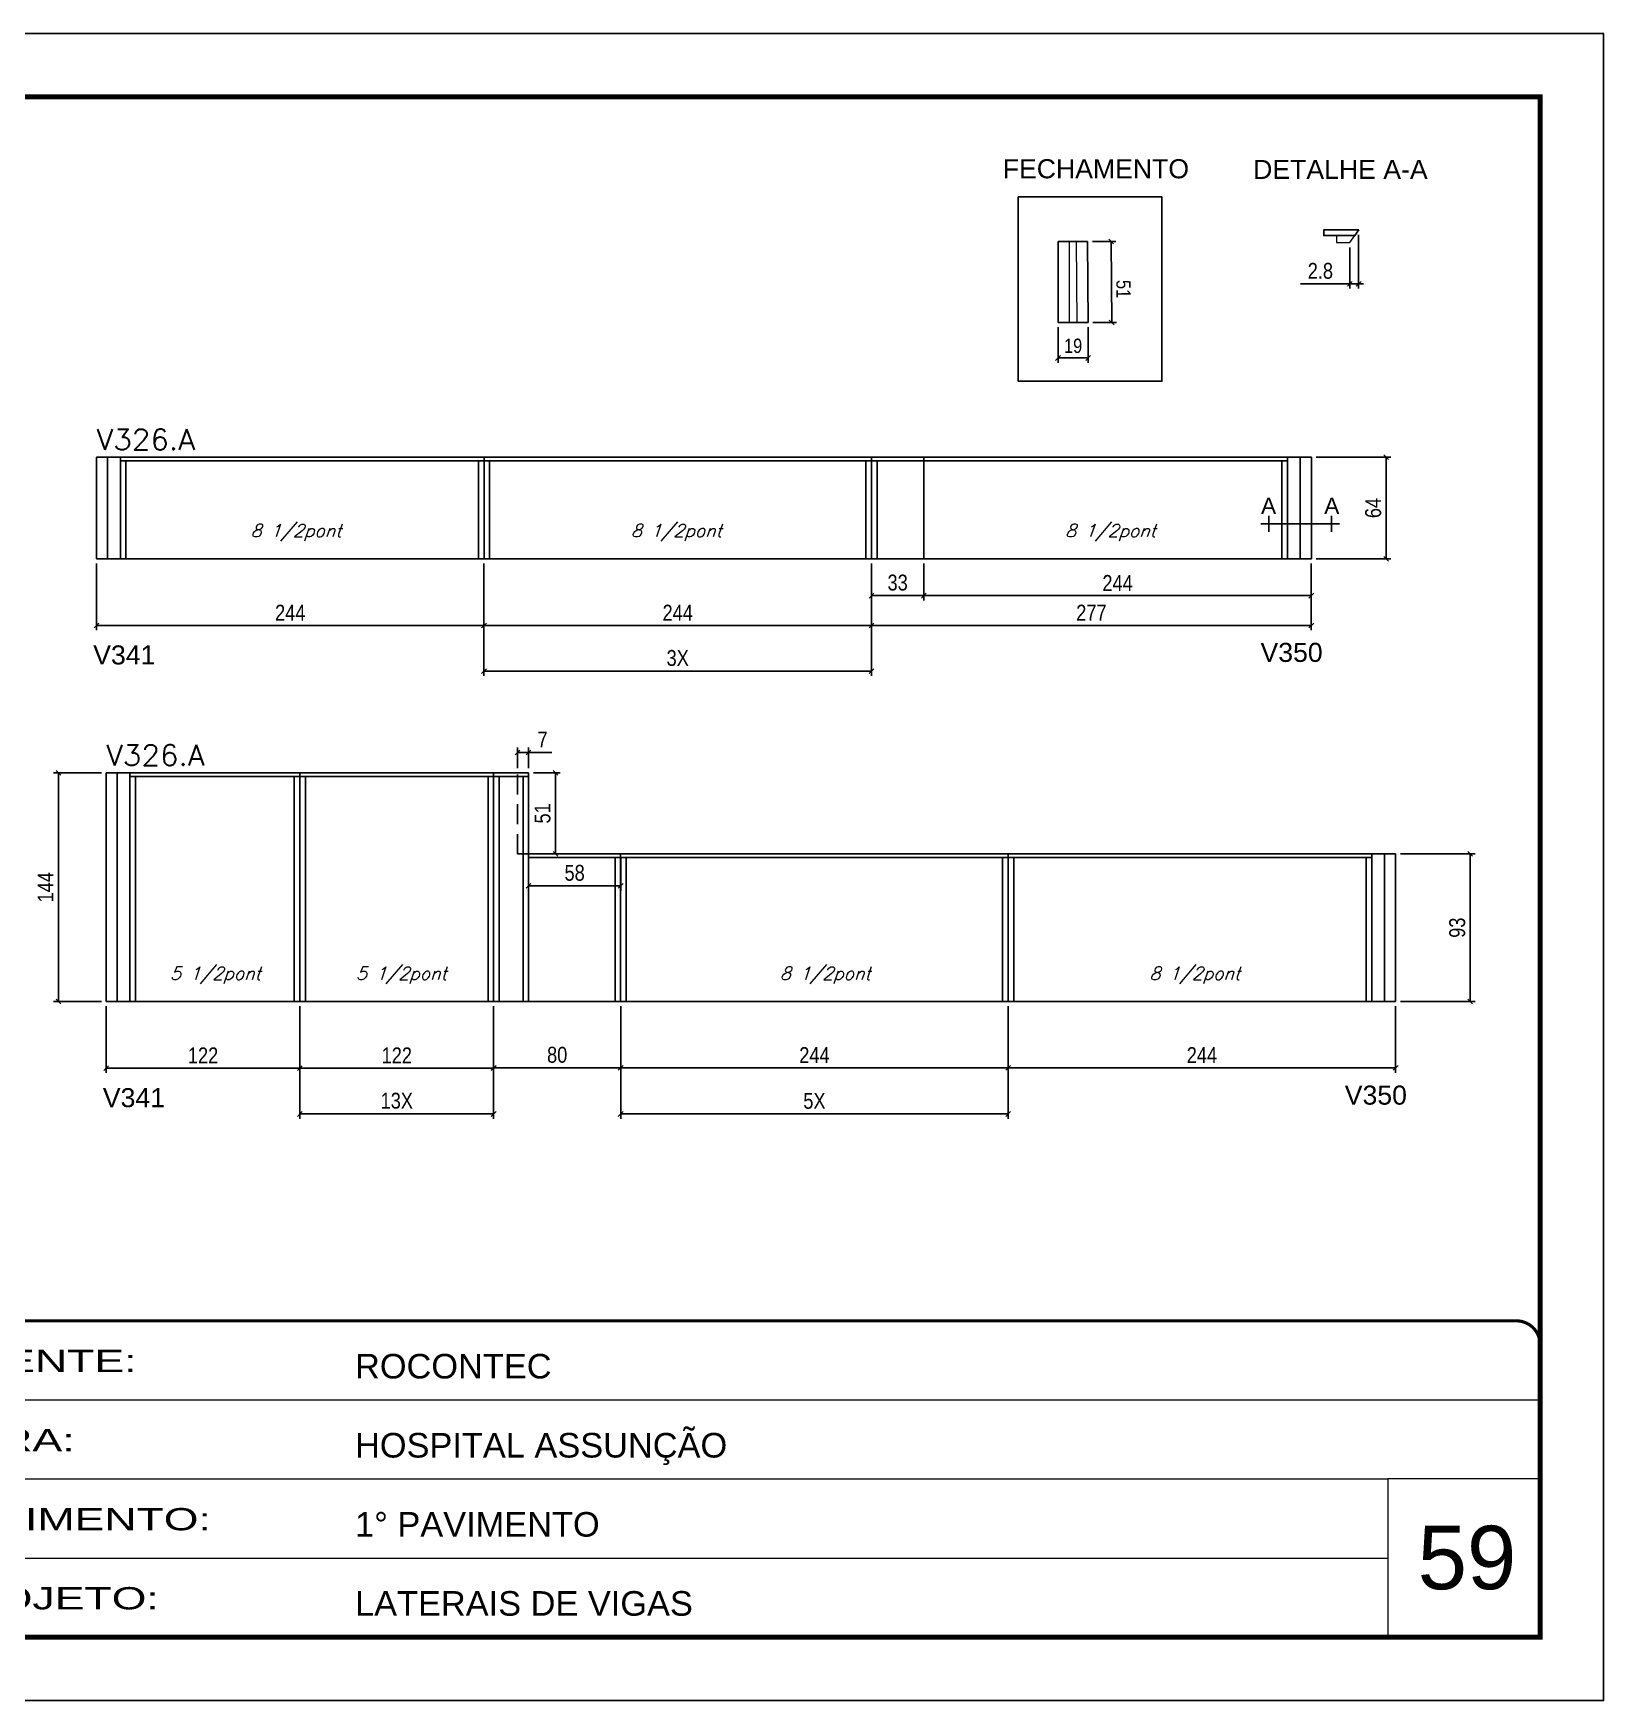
# Model space of a CAD drawing. Extents: x 137137 to 143418, y 10464 to 34486.
# Drawn here: x 140803 to 141792, y 17356 to 18406 of the extents above; entities that cross this region are included whole.
import ezdxf
from ezdxf.enums import TextEntityAlignment as Align

# ---------------------------------------------------------------- set-up
doc = ezdxf.new("R2010")
doc.units = 0
for name, pattern in [('CONTINUO', [0]), ('DASHED', [0.75, 0.5, -0.25]), ('HIDDEN', [0.375, 0.25, -0.125])]:
    doc.linetypes.add(name, pattern=pattern)
for name, color, linetype in [('5', 5, 'Continuous'), ('COTA', 241, 'Continuous'), ('detalhes', 4, 'Continuous'), ('Painéis', 200, 'Continuous'), ('SARR_2.2x7', 40, 'Continuous'), ('SARR_3.5x7', 81, 'Continuous'), ('texto', 7, 'Continuous')]:
    doc.layers.add(name, color=color, linetype=linetype)
for name, color, linetype, lineweight in [('CARIMBO', 255, 'Continuous', 9), ('Escoras', 2, 'Continuous', 25), ('Folhas', 255, 'Continuous', 9), ('Sarr 2.2x7', 40, 'Continuous', 9), ('SARRAFO DE PRESSAO', 251, 'DASHED', 9), ('Texto Seção', 7, 'Continuous', 15)]:
    doc.layers.add(name, color=color, linetype=linetype, lineweight=lineweight)
doc.layers.add('Laje_Perimetro', color=7, linetype='Continuous', plot=False)
doc.styles.add('ARIAL', font='arial.ttf')
doc.styles.add('COTA TECNICA', font='techl___.ttf', dxfattribs={"height": 10})
doc.styles.add('COTA TECNICA-50', font='techl___.ttf', dxfattribs={"height": 9})
doc.styles.add('REGUA-120', font='ROMANS.shx', dxfattribs={"height": 15})
doc.styles.add('Romans', font='romans.shx')
doc.styles.get("Standard").update_dxf_attribs({"font": 'arial.ttf'})
doc.styles.add('Tecnologia', font='')
doc.styles.get('Tecnologia').set_extended_font_data('Forgotten Futurist')
doc.dimstyles.new('COTA PAINEL-50', dxfattribs={"dimtxt": 9, "dimasz": 3, "dimexe": 3, "dimexo": 3, "dimgap": 3, "dimtad": 1, "dimdec": 1, "dimzin": 12, "dimdsep": 46, "dimtxsty": 'COTA TECNICA-50', "dimblk1": 'OBLIQUE', "dimblk2": 'OBLIQUE', "dimsah": 1, "dimcen": 0.9, "dimclrd": 4, "dimclre": 4, "dimclrt": 240, "dimadec": 1, "dimazin": 3, "dimtfac": 1, "dimtdec": 1, "dimtmove": 0, "dimatfit": 3, "dimfxl": 1, "dimtolj": 1, "dimtzin": 12, "dimarcsym": 0})
doc.dimstyles.new('PAINEL', dxfattribs={"dimtxt": 10, "dimasz": 3, "dimexe": 3, "dimexo": 3, "dimgap": 3, "dimtad": 1, "dimdec": 1, "dimzin": 12, "dimdsep": 46, "dimtxsty": 'COTA TECNICA', "dimblk1": 'OBLIQUE', "dimblk2": 'OBLIQUE', "dimsah": 1, "dimcen": 0.9, "dimclrd": 4, "dimclre": 4, "dimclrt": 240, "dimadec": 1, "dimazin": 3, "dimtfac": 1, "dimtdec": 1, "dimtmove": 0, "dimatfit": 3, "dimfxl": 1, "dimtolj": 1, "dimtzin": 12, "dimarcsym": 0})

# ---------------------------------------------------------------- blocks, each defined once
blk = doc.blocks.new('9999999999')
at = {"color": 30, "linetype": 'CONTINUO'}
for p, q in [((98564.6, 34230.2), (98564.6, 34429.4)), ((98564.6, 34379.6), (99584, 34379.6)), ((98564.6, 34329.8), (99488, 34329.8)), ((99584, 34329.8), (99488, 34329.8)), ((99488, 34329.8), (99488, 34230.2)), ((98564.6, 34280), (99488, 34280))]:
    blk.add_line(p, q, dxfattribs=at)
at = {"color": 30, "linetype": 'CONTINUO', "const_width": 2}
blk.add_lwpolyline([(99584, 34230.2), (99584, 34414.4, 0.414214), (99569, 34429.4), (98229, 34429.4, 0.414214), (98214, 34414.4), (98214, 34245.2, 0.414214), (98229, 34230.2), (99584, 34230.2)], format="xyb", dxfattribs=at)
at = {"layer": 'Folhas'}
blk.add_lwpolyline([(98139, 34190.2), (99624, 34190.2), (99624, 35240.2), (98139, 35240.2)], close=True, dxfattribs=at)
at = {"layer": 'Folhas', "color": 30, "const_width": 3}
blk.add_lwpolyline([(98214, 34230.2), (99584, 34230.2), (99584, 35200.2), (98214, 35200.2)], close=True, dxfattribs=at)
at = {"color": 7, "linetype": 'Continuous', "ltscale": 5, "style": 'ARIAL'}
for s, height, p in [('ROCONTEC', 15.48, (98837.7, 34393.1)), ('HOSPITAL ASSUNÇÃO', 15.483, (98837.7, 34343.3)), ('1° PAVIMENTO', 15.483, (98837.7, 34293.5)), ('NOVA SISTEMAS CONSTRUTIVOS', 11.059, (98263.2, 34267.2)), ('LATERAIS DE VIGAS', 15.483, (98837.7, 34243.7))]:
    blk.add_text(s, height=height, dxfattribs=at).set_placement(p)
at = {"layer": 'Folhas', "color": 7, "style": 'Tecnologia', "width": 1.5}
for s, p in [('CLIENTE:', (98573.7, 34397.2)), ('OBRA:', (98573.7, 34347.3)), ('PAVIMENTO:', (98573.7, 34297.5)), ('PROJETO:', (98573.7, 34247.7))]:
    blk.add_text(s, height=14, dxfattribs=at).set_placement(p)
blk = doc.blocks.new('_Oblique')
at = {"color": 0, "linetype": 'ByBlock', "lineweight": -2}
blk.add_line((-0.5, -0.5), (0.5, 0.5), dxfattribs=at)
blk = doc.blocks.new('*D1693')
at = {"layer": 'COTA', "color": 4, "lineweight": -2, "ltscale": 25, "transparency": 16777216}
for p, q in [((140843.2, 18071.8), (140843.2, 18029.8)), ((141087.2, 18071.8), (141087.2, 18029.8)), ((140843.2, 18032.8), (141087.2, 18032.8))]:
    blk.add_line(p, q, dxfattribs=at)
at = {"layer": 'Defpoints', "color": 0, "ltscale": 25, "transparency": 16777216}
for p in [(140843.2, 18074.8), (141087.2, 18074.8), (141087.2, 18032.8)]:
    blk.add_point(p, dxfattribs=at)
at = {"layer": 'COTA', "color": 4, "lineweight": -2, "ltscale": 25, "transparency": 16777216, "xscale": 3, "yscale": 3, "zscale": 3, "rotation": 180}
blk.add_blockref('_Oblique', (140843.2, 18032.8), dxfattribs=at)
at = {"layer": 'COTA', "color": 4, "lineweight": -2, "ltscale": 25, "transparency": 16777216, "xscale": 3, "yscale": 3, "zscale": 3}
blk.add_blockref('_Oblique', (141087.2, 18032.8), dxfattribs=at)
at = {"layer": 'COTA', "color": 240, "ltscale": 25, "transparency": 16777216, "insert": (140965.2, 18040.9), "char_height": 10, "attachment_point": 5, "style": 'COTA TECNICA'}
blk.add_mtext('\\A1;244', dxfattribs=at)
blk = doc.blocks.new('*D1694')
at = {"layer": 'COTA', "color": 4, "lineweight": -2, "ltscale": 25, "transparency": 16777216}
for p, q in [((141087.2, 18071.8), (141087.2, 18029.8)), ((141331.2, 18071.8), (141331.2, 18029.8)), ((141087.2, 18032.8), (141331.2, 18032.8))]:
    blk.add_line(p, q, dxfattribs=at)
at = {"layer": 'Defpoints', "color": 0, "ltscale": 25, "transparency": 16777216}
for p in [(141087.2, 18074.8), (141331.2, 18074.8), (141331.2, 18032.8)]:
    blk.add_point(p, dxfattribs=at)
at = {"layer": 'COTA', "color": 4, "lineweight": -2, "ltscale": 25, "transparency": 16777216, "xscale": 3, "yscale": 3, "zscale": 3, "rotation": 180}
blk.add_blockref('_Oblique', (141087.2, 18032.8), dxfattribs=at)
at = {"layer": 'COTA', "color": 4, "lineweight": -2, "ltscale": 25, "transparency": 16777216, "xscale": 3, "yscale": 3, "zscale": 3}
blk.add_blockref('_Oblique', (141331.2, 18032.8), dxfattribs=at)
at = {"layer": 'COTA', "color": 240, "ltscale": 25, "transparency": 16777216, "insert": (141209.2, 18040.9), "char_height": 10, "attachment_point": 5, "style": 'COTA TECNICA'}
blk.add_mtext('\\A1;244', dxfattribs=at)
blk = doc.blocks.new('*D1695')
at = {"layer": 'COTA', "color": 4, "lineweight": -2, "ltscale": 25, "transparency": 16777216}
for p, q in [((141611.2, 18138.8), (141658.3, 18138.8)), ((141655.3, 18138.8), (141655.3, 18074.8)), ((141611.2, 18074.8), (141658.3, 18074.8))]:
    blk.add_line(p, q, dxfattribs=at)
at = {"layer": 'Defpoints', "color": 0, "ltscale": 25, "transparency": 16777216}
for p in [(141608.2, 18138.8), (141608.2, 18074.8), (141655.3, 18074.8)]:
    blk.add_point(p, dxfattribs=at)
at = {"layer": 'COTA', "color": 4, "lineweight": -2, "ltscale": 25, "transparency": 16777216, "xscale": 3, "yscale": 3, "zscale": 3}
for p, rotation in [((141655.3, 18138.8), 90), ((141655.3, 18074.8), 270)]:
    blk.add_blockref('_Oblique', p, dxfattribs=dict(at, rotation=rotation))
at = {"layer": 'COTA', "color": 240, "ltscale": 25, "transparency": 16777216, "insert": (141647.2, 18106.8), "char_height": 10, "attachment_point": 5, "rotation": 90, "style": 'COTA TECNICA'}
blk.add_mtext('\\A1;64', dxfattribs=at)
blk = doc.blocks.new('*D1667')
at = {"layer": 'COTA', "color": 4, "lineweight": -2, "ltscale": 25, "transparency": 16777216}
for p, q in [((141364.2, 18071.8), (141364.2, 18048.6)), ((141608.2, 18071.8), (141608.2, 18048.6)), ((141364.2, 18051.6), (141608.2, 18051.6))]:
    blk.add_line(p, q, dxfattribs=at)
at = {"layer": 'Defpoints', "color": 0, "ltscale": 25, "transparency": 16777216}
for p in [(141364.2, 18074.8), (141608.2, 18074.8), (141608.2, 18051.6)]:
    blk.add_point(p, dxfattribs=at)
at = {"layer": 'COTA', "color": 4, "lineweight": -2, "ltscale": 25, "transparency": 16777216, "xscale": 3, "yscale": 3, "zscale": 3, "rotation": 180}
blk.add_blockref('_Oblique', (141364.2, 18051.6), dxfattribs=at)
at = {"layer": 'COTA', "color": 4, "lineweight": -2, "ltscale": 25, "transparency": 16777216, "xscale": 3, "yscale": 3, "zscale": 3}
blk.add_blockref('_Oblique', (141608.2, 18051.6), dxfattribs=at)
at = {"layer": 'COTA', "color": 240, "ltscale": 25, "transparency": 16777216, "insert": (141486.2, 18059.6), "char_height": 10, "attachment_point": 5, "style": 'COTA TECNICA'}
blk.add_mtext('\\A1;244', dxfattribs=at)
blk = doc.blocks.new('*D1696')
at = {"layer": 'COTA', "color": 4, "lineweight": -2, "ltscale": 25, "transparency": 16777216}
for p, q in [((141331.2, 18071.8), (141331.2, 18048.6)), ((141364.2, 18071.8), (141364.2, 18048.6)), ((141331.2, 18051.6), (141364.2, 18051.6))]:
    blk.add_line(p, q, dxfattribs=at)
at = {"layer": 'Defpoints', "color": 0, "ltscale": 25, "transparency": 16777216}
for p in [(141331.2, 18074.8), (141364.2, 18074.8), (141364.2, 18051.6)]:
    blk.add_point(p, dxfattribs=at)
at = {"layer": 'COTA', "color": 4, "lineweight": -2, "ltscale": 25, "transparency": 16777216, "xscale": 3, "yscale": 3, "zscale": 3, "rotation": 180}
blk.add_blockref('_Oblique', (141331.2, 18051.6), dxfattribs=at)
at = {"layer": 'COTA', "color": 4, "lineweight": -2, "ltscale": 25, "transparency": 16777216, "xscale": 3, "yscale": 3, "zscale": 3}
blk.add_blockref('_Oblique', (141364.2, 18051.6), dxfattribs=at)
at = {"layer": 'COTA', "color": 240, "ltscale": 25, "transparency": 16777216, "insert": (141347.7, 18059.8), "char_height": 10, "attachment_point": 5, "style": 'COTA TECNICA'}
blk.add_mtext('\\A1;33', dxfattribs=at)
blk = doc.blocks.new('*D1680')
at = {"layer": 'COTA', "color": 4, "lineweight": -2, "ltscale": 25, "transparency": 16777216}
for p, q in [((141087.2, 18071.8), (141087.2, 18001.1)), ((141331.2, 18071.8), (141331.2, 18001.1)), ((141087.2, 18004.1), (141331.2, 18004.1))]:
    blk.add_line(p, q, dxfattribs=at)
at = {"layer": 'Defpoints', "color": 0, "ltscale": 25, "transparency": 16777216}
for p in [(141087.2, 18074.8), (141331.2, 18074.8), (141331.2, 18004.1)]:
    blk.add_point(p, dxfattribs=at)
at = {"layer": 'COTA', "color": 4, "lineweight": -2, "ltscale": 25, "transparency": 16777216, "xscale": 3, "yscale": 3, "zscale": 3, "rotation": 180}
blk.add_blockref('_Oblique', (141087.2, 18004.1), dxfattribs=at)
at = {"layer": 'COTA', "color": 4, "lineweight": -2, "ltscale": 25, "transparency": 16777216, "xscale": 3, "yscale": 3, "zscale": 3}
blk.add_blockref('_Oblique', (141331.2, 18004.1), dxfattribs=at)
at = {"layer": 'COTA', "color": 240, "ltscale": 25, "transparency": 16777216, "insert": (141209.2, 18012.3), "char_height": 10, "attachment_point": 5, "style": 'COTA TECNICA'}
blk.add_mtext('\\A1;3X', dxfattribs=at)
blk = doc.blocks.new('*D1681')
at = {"layer": 'COTA', "color": 4, "lineweight": -2, "ltscale": 25, "transparency": 16777216}
for p, q in [((141331.2, 18071.8), (141331.2, 18029.8)), ((141608.2, 18071.8), (141608.2, 18029.8)), ((141331.2, 18032.8), (141608.2, 18032.8))]:
    blk.add_line(p, q, dxfattribs=at)
at = {"layer": 'Defpoints', "color": 0, "ltscale": 25, "transparency": 16777216}
for p in [(141331.2, 18074.8), (141608.2, 18074.8), (141608.2, 18032.8)]:
    blk.add_point(p, dxfattribs=at)
at = {"layer": 'COTA', "color": 4, "lineweight": -2, "ltscale": 25, "transparency": 16777216, "xscale": 3, "yscale": 3, "zscale": 3, "rotation": 180}
blk.add_blockref('_Oblique', (141331.2, 18032.8), dxfattribs=at)
at = {"layer": 'COTA', "color": 4, "lineweight": -2, "ltscale": 25, "transparency": 16777216, "xscale": 3, "yscale": 3, "zscale": 3}
blk.add_blockref('_Oblique', (141608.2, 18032.8), dxfattribs=at)
at = {"layer": 'COTA', "color": 240, "ltscale": 25, "transparency": 16777216, "insert": (141469.7, 18040.9), "char_height": 10, "attachment_point": 5, "style": 'COTA TECNICA'}
blk.add_mtext('\\A1;277', dxfattribs=at)
blk = doc.blocks.new('*D1697')
at = {"layer": 'COTA', "color": 4, "linetype": 'ByBlock', "lineweight": -2, "transparency": 16777216}
for p, q in [((141632.4, 18270.9), (141632.4, 18245)), ((141638, 18278.9), (141638, 18245)), ((141632.4, 18248), (141601.4, 18248)), ((141638, 18248), (141632.4, 18248)), ((141638, 18248), (141641, 18248))]:
    blk.add_line(p, q, dxfattribs=at)
at = {"layer": 'Defpoints', "color": 0, "linetype": 'ByBlock', "transparency": 16777216}
for p in [(141638, 18281.9), (141632.4, 18273.9), (141632.4, 18248)]:
    blk.add_point(p, dxfattribs=at)
at = {"layer": 'COTA', "color": 4, "linetype": 'ByBlock', "lineweight": -2, "transparency": 16777216, "xscale": 3, "yscale": 3, "zscale": 3}
blk.add_blockref('_Oblique', (141632.4, 18248), dxfattribs=at)
at = {"layer": 'COTA', "color": 4, "linetype": 'ByBlock', "lineweight": -2, "transparency": 16777216, "xscale": 3, "yscale": 3, "zscale": 3, "rotation": 180}
blk.add_blockref('_Oblique', (141638, 18248), dxfattribs=at)
at = {"layer": 'COTA', "color": 240, "linetype": 'ByBlock', "transparency": 16777216, "insert": (141613.9, 18256.1), "char_height": 10, "attachment_point": 5, "style": 'COTA TECNICA'}
blk.add_mtext('\\A1;2.8', dxfattribs=at)
blk = doc.blocks.new('*D1698')
at = {"layer": 'COTA', "color": 4, "lineweight": -2, "ltscale": 25, "transparency": 16777216}
for p, q in [((140849.3, 17793), (140849.3, 17751)), ((140971.3, 17793), (140971.3, 17751)), ((140849.3, 17754), (140971.3, 17754))]:
    blk.add_line(p, q, dxfattribs=at)
at = {"layer": 'Defpoints', "color": 0, "ltscale": 25, "transparency": 16777216}
for p in [(140849.3, 17796), (140971.3, 17796), (140971.3, 17754)]:
    blk.add_point(p, dxfattribs=at)
at = {"layer": 'COTA', "color": 4, "lineweight": -2, "ltscale": 25, "transparency": 16777216, "xscale": 3, "yscale": 3, "zscale": 3, "rotation": 180}
blk.add_blockref('_Oblique', (140849.3, 17754), dxfattribs=at)
at = {"layer": 'COTA', "color": 4, "lineweight": -2, "ltscale": 25, "transparency": 16777216, "xscale": 3, "yscale": 3, "zscale": 3}
blk.add_blockref('_Oblique', (140971.3, 17754), dxfattribs=at)
at = {"layer": 'COTA', "color": 240, "ltscale": 25, "transparency": 16777216, "insert": (140910.3, 17762.1), "char_height": 10, "attachment_point": 5, "style": 'COTA TECNICA'}
blk.add_mtext('\\A1;122', dxfattribs=at)
blk = doc.blocks.new('*D1699')
at = {"layer": 'COTA', "color": 4, "lineweight": -2, "ltscale": 25, "transparency": 16777216}
for p, q in [((140971.3, 17793), (140971.3, 17751)), ((141093.3, 17793), (141093.3, 17751)), ((140971.3, 17754), (141093.3, 17754))]:
    blk.add_line(p, q, dxfattribs=at)
at = {"layer": 'Defpoints', "color": 0, "ltscale": 25, "transparency": 16777216}
for p in [(140971.3, 17796), (141093.3, 17796), (141093.3, 17754)]:
    blk.add_point(p, dxfattribs=at)
at = {"layer": 'COTA', "color": 4, "lineweight": -2, "ltscale": 25, "transparency": 16777216, "xscale": 3, "yscale": 3, "zscale": 3, "rotation": 180}
blk.add_blockref('_Oblique', (140971.3, 17754), dxfattribs=at)
at = {"layer": 'COTA', "color": 4, "lineweight": -2, "ltscale": 25, "transparency": 16777216, "xscale": 3, "yscale": 3, "zscale": 3}
blk.add_blockref('_Oblique', (141093.3, 17754), dxfattribs=at)
at = {"layer": 'COTA', "color": 240, "ltscale": 25, "transparency": 16777216, "insert": (141032.3, 17762.1), "char_height": 10, "attachment_point": 5, "style": 'COTA TECNICA'}
blk.add_mtext('\\A1;122', dxfattribs=at)
blk = doc.blocks.new('*D1700')
at = {"layer": 'COTA', "color": 4, "lineweight": -2, "ltscale": 25, "transparency": 16777216}
for p, q in [((141664.3, 17889), (141711.3, 17889)), ((141708.3, 17889), (141708.3, 17796)), ((141664.3, 17796), (141711.3, 17796))]:
    blk.add_line(p, q, dxfattribs=at)
at = {"layer": 'Defpoints', "color": 0, "ltscale": 25, "transparency": 16777216}
for p in [(141661.3, 17889), (141661.3, 17796), (141708.3, 17796)]:
    blk.add_point(p, dxfattribs=at)
at = {"layer": 'COTA', "color": 4, "lineweight": -2, "ltscale": 25, "transparency": 16777216, "xscale": 3, "yscale": 3, "zscale": 3}
for p, rotation in [((141708.3, 17889), 90), ((141708.3, 17796), 270)]:
    blk.add_blockref('_Oblique', p, dxfattribs=dict(at, rotation=rotation))
at = {"layer": 'COTA', "color": 240, "ltscale": 25, "transparency": 16777216, "insert": (141700.1, 17842.5), "char_height": 10, "attachment_point": 5, "rotation": 90, "style": 'COTA TECNICA'}
blk.add_mtext('\\A1;93', dxfattribs=at)
blk = doc.blocks.new('*D1658')
at = {"layer": 'COTA', "color": 4, "lineweight": -2, "ltscale": 25, "transparency": 16777216}
for p, q in [((141417.3, 17793), (141417.3, 17751.2)), ((141661.3, 17793), (141661.3, 17751.2)), ((141417.3, 17754.2), (141661.3, 17754.2))]:
    blk.add_line(p, q, dxfattribs=at)
at = {"layer": 'Defpoints', "color": 0, "ltscale": 25, "transparency": 16777216}
for p in [(141417.3, 17796), (141661.3, 17796), (141661.3, 17754.2)]:
    blk.add_point(p, dxfattribs=at)
at = {"layer": 'COTA', "color": 4, "lineweight": -2, "ltscale": 25, "transparency": 16777216, "xscale": 3, "yscale": 3, "zscale": 3, "rotation": 180}
blk.add_blockref('_Oblique', (141417.3, 17754.2), dxfattribs=at)
at = {"layer": 'COTA', "color": 4, "lineweight": -2, "ltscale": 25, "transparency": 16777216, "xscale": 3, "yscale": 3, "zscale": 3}
blk.add_blockref('_Oblique', (141661.3, 17754.2), dxfattribs=at)
at = {"layer": 'COTA', "color": 240, "ltscale": 25, "transparency": 16777216, "insert": (141539.3, 17762.3), "char_height": 10, "attachment_point": 5, "style": 'COTA TECNICA'}
blk.add_mtext('\\A1;244', dxfattribs=at)
blk = doc.blocks.new('*D1682')
at = {"layer": 'COTA', "color": 4, "lineweight": -2, "ltscale": 25, "transparency": 16777216}
for p, q in [((141173.3, 17793), (141173.3, 17751.2)), ((141417.3, 17793), (141417.3, 17751.2)), ((141173.3, 17754.2), (141417.3, 17754.2))]:
    blk.add_line(p, q, dxfattribs=at)
at = {"layer": 'Defpoints', "color": 0, "ltscale": 25, "transparency": 16777216}
for p in [(141173.3, 17796), (141417.3, 17796), (141417.3, 17754.2)]:
    blk.add_point(p, dxfattribs=at)
at = {"layer": 'COTA', "color": 4, "lineweight": -2, "ltscale": 25, "transparency": 16777216, "xscale": 3, "yscale": 3, "zscale": 3, "rotation": 180}
blk.add_blockref('_Oblique', (141173.3, 17754.2), dxfattribs=at)
at = {"layer": 'COTA', "color": 4, "lineweight": -2, "ltscale": 25, "transparency": 16777216, "xscale": 3, "yscale": 3, "zscale": 3}
blk.add_blockref('_Oblique', (141417.3, 17754.2), dxfattribs=at)
at = {"layer": 'COTA', "color": 240, "ltscale": 25, "transparency": 16777216, "insert": (141295.3, 17762.3), "char_height": 10, "attachment_point": 5, "style": 'COTA TECNICA'}
blk.add_mtext('\\A1;244', dxfattribs=at)
blk = doc.blocks.new('*D1659')
at = {"layer": 'COTA', "color": 4, "lineweight": -2, "ltscale": 25, "transparency": 16777216}
for p, q in [((140971.3, 17793), (140971.3, 17722.2)), ((141093.3, 17793), (141093.3, 17722.2)), ((140971.3, 17725.2), (141093.3, 17725.2))]:
    blk.add_line(p, q, dxfattribs=at)
at = {"layer": 'Defpoints', "color": 0, "ltscale": 25, "transparency": 16777216}
for p in [(140971.3, 17796), (141093.3, 17796), (141093.3, 17725.2)]:
    blk.add_point(p, dxfattribs=at)
at = {"layer": 'COTA', "color": 4, "lineweight": -2, "ltscale": 25, "transparency": 16777216, "xscale": 3, "yscale": 3, "zscale": 3, "rotation": 180}
blk.add_blockref('_Oblique', (140971.3, 17725.2), dxfattribs=at)
at = {"layer": 'COTA', "color": 4, "lineweight": -2, "ltscale": 25, "transparency": 16777216, "xscale": 3, "yscale": 3, "zscale": 3}
blk.add_blockref('_Oblique', (141093.3, 17725.2), dxfattribs=at)
at = {"layer": 'COTA', "color": 240, "ltscale": 25, "transparency": 16777216, "insert": (141032.3, 17733.5), "char_height": 10, "attachment_point": 5, "style": 'COTA TECNICA'}
blk.add_mtext('\\A1;13X', dxfattribs=at)
blk = doc.blocks.new('*D2079')
at = {"layer": 'COTA', "color": 4, "lineweight": -2, "ltscale": 25, "transparency": 16777216}
for p, q in [((141173.3, 17793), (141173.3, 17722.2)), ((141417.3, 17793), (141417.3, 17722.2)), ((141173.3, 17725.2), (141417.3, 17725.2))]:
    blk.add_line(p, q, dxfattribs=at)
at = {"layer": 'Defpoints', "color": 0, "ltscale": 25, "transparency": 16777216}
for p in [(141173.3, 17796), (141417.3, 17796), (141417.3, 17725.2)]:
    blk.add_point(p, dxfattribs=at)
at = {"layer": 'COTA', "color": 4, "lineweight": -2, "ltscale": 25, "transparency": 16777216, "xscale": 3, "yscale": 3, "zscale": 3, "rotation": 180}
blk.add_blockref('_Oblique', (141173.3, 17725.2), dxfattribs=at)
at = {"layer": 'COTA', "color": 4, "lineweight": -2, "ltscale": 25, "transparency": 16777216, "xscale": 3, "yscale": 3, "zscale": 3}
blk.add_blockref('_Oblique', (141417.3, 17725.2), dxfattribs=at)
at = {"layer": 'COTA', "color": 240, "ltscale": 25, "transparency": 16777216, "insert": (141295.3, 17733.4), "char_height": 10, "width": 7.237, "attachment_point": 5, "style": 'COTA TECNICA'}
blk.add_mtext('\\A1;5X', dxfattribs=at)
blk = doc.blocks.new('*D2080')
at = {"layer": 'COTA', "color": 4, "lineweight": -2, "ltscale": 25, "transparency": 16777216}
for p, q in [((141093.3, 17793), (141093.3, 17751.2)), ((141173.3, 17793), (141173.3, 17751.2)), ((141093.3, 17754.2), (141173.3, 17754.2))]:
    blk.add_line(p, q, dxfattribs=at)
at = {"layer": 'Defpoints', "color": 0, "ltscale": 25, "transparency": 16777216}
for p in [(141093.3, 17796), (141173.3, 17796), (141173.3, 17754.2)]:
    blk.add_point(p, dxfattribs=at)
at = {"layer": 'COTA', "color": 4, "lineweight": -2, "ltscale": 25, "transparency": 16777216, "xscale": 3, "yscale": 3, "zscale": 3, "rotation": 180}
blk.add_blockref('_Oblique', (141093.3, 17754.2), dxfattribs=at)
at = {"layer": 'COTA', "color": 4, "lineweight": -2, "ltscale": 25, "transparency": 16777216, "xscale": 3, "yscale": 3, "zscale": 3}
blk.add_blockref('_Oblique', (141173.3, 17754.2), dxfattribs=at)
at = {"layer": 'COTA', "color": 240, "ltscale": 25, "transparency": 16777216, "insert": (141133.3, 17762.4), "char_height": 10, "attachment_point": 5, "style": 'COTA TECNICA'}
blk.add_mtext('\\A1;80', dxfattribs=at)
blk = doc.blocks.new('*D2081')
at = {"layer": 'COTA', "color": 4, "lineweight": -2, "ltscale": 25, "transparency": 16777216}
for p, q in [((141108.3, 17943), (141108.3, 17955.9)), ((141115.3, 17943), (141115.3, 17955.9)), ((141108.3, 17952.9), (141115.3, 17952.9)), ((141115.3, 17952.9), (141130, 17952.9))]:
    blk.add_line(p, q, dxfattribs=at)
at = {"layer": 'Defpoints', "color": 0, "ltscale": 25, "transparency": 16777216}
for p in [(141115.3, 17952.9), (141108.3, 17940), (141115.3, 17940)]:
    blk.add_point(p, dxfattribs=at)
at = {"layer": 'COTA', "color": 4, "lineweight": -2, "ltscale": 25, "transparency": 16777216, "xscale": 3, "yscale": 3, "zscale": 3, "rotation": 180}
blk.add_blockref('_Oblique', (141108.3, 17952.9), dxfattribs=at)
at = {"layer": 'COTA', "color": 4, "lineweight": -2, "ltscale": 25, "transparency": 16777216, "xscale": 3, "yscale": 3, "zscale": 3}
blk.add_blockref('_Oblique', (141115.3, 17952.9), dxfattribs=at)
at = {"layer": 'COTA', "color": 240, "ltscale": 25, "transparency": 16777216, "insert": (141124.1, 17961), "char_height": 10, "attachment_point": 5, "style": 'COTA TECNICA'}
blk.add_mtext('\\A1;7', dxfattribs=at)
blk = doc.blocks.new('*D2082')
at = {"layer": 'COTA', "color": 4, "lineweight": -2, "ltscale": 25, "transparency": 16777216}
for p, q in [((141118.3, 17940), (141135.2, 17940)), ((141132.2, 17940), (141132.2, 17889)), ((141118.3, 17889), (141135.2, 17889))]:
    blk.add_line(p, q, dxfattribs=at)
at = {"layer": 'Defpoints', "color": 0, "ltscale": 25, "transparency": 16777216}
for p in [(141115.3, 17940), (141115.3, 17889), (141132.2, 17889)]:
    blk.add_point(p, dxfattribs=at)
at = {"layer": 'COTA', "color": 4, "lineweight": -2, "ltscale": 25, "transparency": 16777216, "xscale": 3, "yscale": 3, "zscale": 3}
for p, rotation in [((141132.2, 17940), 90), ((141132.2, 17889), 270)]:
    blk.add_blockref('_Oblique', p, dxfattribs=dict(at, rotation=rotation))
at = {"layer": 'COTA', "color": 240, "ltscale": 25, "transparency": 16777216, "insert": (141124.1, 17914.5), "char_height": 10, "attachment_point": 5, "rotation": 90, "style": 'COTA TECNICA'}
blk.add_mtext('\\A1;51', dxfattribs=at)
blk = doc.blocks.new('*D2083')
at = {"layer": 'COTA', "color": 4, "lineweight": -2, "ltscale": 25, "transparency": 16777216}
for p, q in [((141115.3, 17886), (141115.3, 17865.8)), ((141173.3, 17886), (141173.3, 17865.8)), ((141115.3, 17868.8), (141173.3, 17868.8))]:
    blk.add_line(p, q, dxfattribs=at)
at = {"layer": 'Defpoints', "color": 0, "ltscale": 25, "transparency": 16777216}
for p in [(141115.3, 17889), (141173.3, 17889), (141173.3, 17868.8)]:
    blk.add_point(p, dxfattribs=at)
at = {"layer": 'COTA', "color": 4, "lineweight": -2, "ltscale": 25, "transparency": 16777216, "xscale": 3, "yscale": 3, "zscale": 3, "rotation": 180}
blk.add_blockref('_Oblique', (141115.3, 17868.8), dxfattribs=at)
at = {"layer": 'COTA', "color": 4, "lineweight": -2, "ltscale": 25, "transparency": 16777216, "xscale": 3, "yscale": 3, "zscale": 3}
blk.add_blockref('_Oblique', (141173.3, 17868.8), dxfattribs=at)
at = {"layer": 'COTA', "color": 240, "ltscale": 25, "transparency": 16777216, "insert": (141144.3, 17877), "char_height": 10, "attachment_point": 5, "style": 'COTA TECNICA'}
blk.add_mtext('\\A1;58', dxfattribs=at)
blk = doc.blocks.new('*D2084')
at = {"layer": 'COTA', "color": 4, "lineweight": -2, "ltscale": 25, "transparency": 16777216}
for p, q in [((140846.3, 17940), (140816.2, 17940)), ((140819.2, 17940), (140819.2, 17796)), ((140846.3, 17796), (140816.2, 17796))]:
    blk.add_line(p, q, dxfattribs=at)
at = {"layer": 'Defpoints', "color": 0, "ltscale": 25, "transparency": 16777216}
for p in [(140849.3, 17940), (140819.2, 17796), (140849.3, 17796)]:
    blk.add_point(p, dxfattribs=at)
at = {"layer": 'COTA', "color": 4, "lineweight": -2, "ltscale": 25, "transparency": 16777216, "xscale": 3, "yscale": 3, "zscale": 3}
for p, rotation in [((140819.2, 17940), 90), ((140819.2, 17796), 270)]:
    blk.add_blockref('_Oblique', p, dxfattribs=dict(at, rotation=rotation))
at = {"layer": 'COTA', "color": 240, "ltscale": 25, "transparency": 16777216, "insert": (140811.1, 17868), "char_height": 10, "attachment_point": 5, "rotation": 90, "style": 'COTA TECNICA'}
blk.add_mtext('\\A1;144', dxfattribs=at)
blk = doc.blocks.new('*D2088')
at = {"layer": 'Defpoints', "color": 0, "linetype": 'ByBlock', "transparency": 16777216}
for p in [(141467.4, 18274.6), (141482.1, 18274.7), (141467.7, 18223.6)]:
    blk.add_point(p, dxfattribs=at)
at = {"layer": 'Escoras', "color": 4, "linetype": 'ByBlock', "lineweight": -2, "transparency": 16777216}
for p, q in [((141470.4, 18274.6), (141485.1, 18274.7)), ((141482.5, 18223.7), (141482.1, 18274.7)), ((141470.7, 18223.6), (141485.5, 18223.7))]:
    blk.add_line(p, q, dxfattribs=at)
at = {"layer": 'Escoras', "color": 4, "linetype": 'ByBlock', "lineweight": -2, "transparency": 16777216, "xscale": 3, "yscale": 3, "zscale": 3}
for p, rotation in [((141482.1, 18274.7), 90.36333212696339), ((141482.5, 18223.7), 270.3633321269634)]:
    blk.add_blockref('_Oblique', p, dxfattribs=dict(at, rotation=rotation))
at = {"layer": 'Escoras', "color": 240, "linetype": 'ByBlock', "transparency": 16777216, "insert": (141489.9, 18244.7), "char_height": 9, "attachment_point": 5, "rotation": 270.3633, "style": 'COTA TECNICA-50'}
blk.add_mtext('\\A1;51', dxfattribs=at)
blk = doc.blocks.new('*D2089')
at = {"layer": 'Defpoints', "color": 0, "linetype": 'ByBlock', "transparency": 16777216}
for p in [(141448.7, 18223.6), (141467.7, 18223.6), (141448.7, 18201.3)]:
    blk.add_point(p, dxfattribs=at)
at = {"layer": 'Escoras', "color": 4, "linetype": 'ByBlock', "lineweight": -2, "transparency": 16777216}
for p, q in [((141448.7, 18220.6), (141448.7, 18198.3)), ((141467.7, 18220.6), (141467.7, 18198.3)), ((141467.7, 18201.3), (141448.7, 18201.3))]:
    blk.add_line(p, q, dxfattribs=at)
at = {"layer": 'Escoras', "color": 4, "linetype": 'ByBlock', "lineweight": -2, "transparency": 16777216, "xscale": 3, "yscale": 3, "zscale": 3, "rotation": 180}
blk.add_blockref('_Oblique', (141448.7, 18201.3), dxfattribs=at)
at = {"layer": 'Escoras', "color": 4, "linetype": 'ByBlock', "lineweight": -2, "transparency": 16777216, "xscale": 3, "yscale": 3, "zscale": 3}
blk.add_blockref('_Oblique', (141467.7, 18201.3), dxfattribs=at)
at = {"layer": 'Escoras', "color": 240, "linetype": 'ByBlock', "transparency": 16777216, "insert": (141458.2, 18208.9), "char_height": 9, "attachment_point": 5, "style": 'COTA TECNICA-50'}
blk.add_mtext('\\A1;19', dxfattribs=at)

msp = doc.modelspace()

# ---------------------------------------------------------------- linework, layer by layer
at = {"linetype": 'ByBlock'}
msp.add_lwpolyline([(141423.7, 18302.68), (141514.11, 18302.68), (141514.11, 18186.68), (141423.7, 18186.68)], close=True, dxfattribs=at)
at = {"layer": 'detalhes'}
for p, q in [((141625.88, 18096.78), (141576.49, 18096.78)), ((141581.49, 18101.78), (141581.49, 18091.78)), ((141620.88, 18101.78), (141620.88, 18091.78))]:
    msp.add_line(p, q, dxfattribs=at)
at = {"layer": 'Laje_Perimetro'}
msp.add_lwpolyline([(141792.29, 18405.72), (140307.29, 18405.72), (140307.29, 17355.72), (141792.29, 17355.72)], close=True, dxfattribs=at)
at = {"layer": 'Painéis'}
for p, q in [((141638.04, 18281.95), (141635.52, 18278.35)), ((140843.22, 18138.78), (141608.22, 18138.78)), ((140843.22, 18074.78), (141608.22, 18074.78)), ((140849.28, 17939.97), (141115.28, 17939.97)), ((141115.28, 17888.97), (141661.28, 17888.97)), ((140849.28, 17795.97), (141661.28, 17795.97))]:
    msp.add_line(p, q, dxfattribs=at)
at = {"layer": 'Painéis', "linetype": 'ByBlock'}
for p, q in [((141448.69, 18274.59), (141448.69, 18223.59)), ((141467.36, 18274.59), (141448.69, 18274.59)), ((141467.69, 18223.59), (141467.36, 18274.59)), ((141448.69, 18223.59), (141467.69, 18223.59))]:
    msp.add_line(p, q, dxfattribs=at)
at = {"layer": 'Painéis', "ltscale": 25}
for p, q in [((140843.22, 18074.78), (140843.22, 18138.78)), ((141087.22, 18074.78), (141087.22, 18138.78)), ((141331.22, 18074.78), (141331.22, 18138.78)), ((141364.22, 18074.78), (141364.22, 18138.78)), ((141608.22, 18074.78), (141608.22, 18138.78)), ((140849.28, 17795.97), (140849.28, 17939.97)), ((140971.28, 17795.97), (140971.28, 17939.97)), ((141093.28, 17795.97), (141093.28, 17939.97)), ((141093.28, 17795.97), (141093.28, 17939.97)), ((141115.28, 17888.97), (141115.28, 17939.97)), ((141115.28, 17939.97), (141115.28, 17939.97)), ((141173.28, 17795.97), (141173.28, 17888.97)), ((141417.28, 17795.97), (141417.28, 17888.97)), ((141661.28, 17795.97), (141661.28, 17888.97))]:
    msp.add_line(p, q, dxfattribs=at)
at = {"layer": 'Painéis', "linetype": 'ByBlock'}
msp.add_lwpolyline([(141638.04, 18281.95), (141616.04, 18281.95), (141616.04, 18278.35), (141635.52, 18278.35)], dxfattribs=at)
at = {"layer": 'Sarr 2.2x7', "linetype": 'ByBlock'}
for p, q in [((141455.69, 18274.59), (141455.69, 18223.59)), ((141460.69, 18223.59), (141460.36, 18274.59))]:
    msp.add_line(p, q, dxfattribs=at)
at = {"layer": 'Sarr 2.2x7'}
msp.add_line((141632.44, 18273.95), (141635.52, 18278.35), dxfattribs=at)
msp.add_lwpolyline([(141635.52, 18278.35), (141624.04, 18278.35), (141624.04, 18273.95), (141632.44, 18273.95)], dxfattribs=at)
at = {"layer": 'SARR_2.2x7', "linetype": 'Continuous'}
for p, q in [((140850.22, 18138.78), (140850.22, 18074.78)), ((140858.22, 18136.58), (141087.22, 18136.58)), ((141331.22, 18136.58), (141087.22, 18136.58)), ((141593.22, 18136.58), (141331.22, 18136.58)), ((141601.22, 18138.78), (141601.22, 18074.78)), ((140856.28, 17939.97), (140856.28, 17795.97)), ((140864.28, 17937.77), (140971.28, 17937.77)), ((141093.28, 17937.77), (140971.28, 17937.77)), ((141115.28, 17937.77), (141093.28, 17937.77)), ((141173.28, 17886.77), (141115.28, 17886.77)), ((141417.28, 17886.77), (141173.28, 17886.77)), ((141646.28, 17886.77), (141417.28, 17886.77)), ((141654.28, 17888.97), (141654.28, 17795.97))]:
    msp.add_line(p, q, dxfattribs=at)
at = {"layer": 'SARR_2.2x7', "linetype": 'HIDDEN', "ltscale": 50}
for q in [(141108.28, 17939.97), (141115.28, 17888.97)]:
    msp.add_line((141108.28, 17888.97), q, dxfattribs=at)
at = {"layer": 'SARR_3.5x7'}
for p, q in [((140858.22, 18138.78), (140858.22, 18074.78)), ((140861.72, 18136.59), (140861.72, 18074.78)), ((141083.72, 18136.58), (141083.72, 18074.78)), ((141090.72, 18136.58), (141090.72, 18074.78)), ((141327.72, 18136.58), (141327.72, 18074.78)), ((141334.72, 18136.58), (141334.72, 18074.78)), ((141589.72, 18136.59), (141589.72, 18074.78)), ((141593.22, 18138.78), (141593.22, 18074.78)), ((140864.28, 17939.97), (140864.28, 17795.97)), ((140867.78, 17937.77), (140867.78, 17795.97)), ((140967.78, 17937.77), (140967.78, 17795.97)), ((140974.78, 17937.77), (140974.78, 17795.97)), ((141089.78, 17937.77), (141089.78, 17795.97)), ((141089.78, 17937.77), (141089.78, 17795.97)), ((141096.78, 17937.77), (141096.78, 17795.97)), ((141096.78, 17937.77), (141096.78, 17795.97)), ((141111.78, 17795.97), (141111.78, 17937.77)), ((141115.28, 17795.97), (141115.28, 17888.97)), ((141169.78, 17886.77), (141169.78, 17795.97)), ((141176.78, 17886.77), (141176.78, 17795.97)), ((141413.78, 17886.77), (141413.78, 17795.97)), ((141420.78, 17886.77), (141420.78, 17795.97)), ((141642.78, 17886.77), (141642.78, 17795.97)), ((141646.28, 17888.97), (141646.28, 17795.97))]:
    msp.add_line(p, q, dxfattribs=at)

# ---------------------------------------------------------------- block references
at = {"layer": 'SARRAFO DE PRESSAO', "color": 6, "linetype": 'ByBlock'}
msp.add_blockref('9999999999', (42168.31, -16834.48), dxfattribs=at)

# ---------------------------------------------------------------- texts
at = {"layer": '5', "color": 7, "linetype": 'Continuous'}
for s, p in [('FECHAMENTO', (141413.88, 18314.45)), ('DETALHE A-A', (141571.57, 18314.04))]:
    msp.add_text(s, height=12, rotation=359.99996, dxfattribs=at).set_placement(p)
at = {"layer": '5', "linetype": 'Continuous'}
for s, p in [('V341', (140841.13, 18008.27)), ('V350', (141576.2, 18009.88)), ('V341', (140847.19, 17729.46)), ('V350', (141629.26, 17731.07))]:
    msp.add_text(s, height=12, rotation=0.00004, dxfattribs=at).set_placement(p)
at = {"layer": 'CARIMBO', "style": 'ARIAL'}
msp.add_text('59', height=40, dxfattribs=at).set_placement((141675.15, 17425.87))
at = {"layer": 'detalhes', "color": 0, "linetype": 'Continuous', "style": 'ARIAL'}
for p in [(141581.29, 18108.2), (141621.08, 18108.2)]:
    msp.add_text('A', height=10.22, dxfattribs=at).set_placement(p, align=Align.MIDDLE_CENTER)
at = {"layer": 'texto', "color": 2, "char_height": 8, "attachment_point": 5, "style": 'Romans'}
for s, insert in [('{\\Q19;\\C256;8 1/2pont}', (140968.83, 18091.23)), ('{\\Q19;\\C256;8 1/2pont}', (141208.33, 18091.23)), ('{\\Q19;\\C256;8 1/2pont}', (141481.75, 18091.23)), ('{\\Q19;\\C256;5 1/2pont}', (140918.04, 17812.42)), ('{\\Q19;\\C256;5 1/2pont}', (141035.14, 17812.42)), ('{\\Q19;\\C256;8 1/2pont}', (141302.11, 17812.42)), ('{\\Q19;\\C256;8 1/2pont}', (141534.81, 17812.42))]:
    msp.add_mtext(s, dxfattribs=dict(at, insert=insert))
at = {"layer": 'Texto Seção', "style": 'REGUA-120', "width": 1.05}
for p in [(140843.21, 18143.39), (140849.26, 17944.58)]:
    msp.add_text('V326.A', height=13, dxfattribs=at).set_placement(p)

# ---------------------------------------------------------------- dimensions: what is measured, and where the dimension line sits
at = {"layer": 'COTA', "linetype": 'ByBlock'}
dim = msp.add_linear_dim(base=(141632.44, 18247.97), p1=(141638.04, 18281.95), p2=(141632.44, 18273.95), dimstyle='PAINEL', override={"dimlfac": 0.5}, dxfattribs=at)
dim.commit()
dim.dimension.update_dxf_attribs({"geometry": '*D1697', "text_midpoint": (141613.9, 18256.06)})
at = {"layer": 'COTA', "ltscale": 25}
for base, p1, p2, picture, middle in [((141655.26, 18074.78), (141608.22, 18138.78), (141608.22, 18074.78), '*D1695', (141647.16, 18106.78)), ((140819.21, 17795.97), (140849.28, 17939.97), (140849.28, 17795.97), '*D2084', (140811.14, 17867.97)), ((141132.24, 17888.97), (141115.28, 17939.97), (141115.28, 17888.97), '*D2082', (141124.13, 17914.47)), ((141708.32, 17795.97), (141661.28, 17888.97), (141661.28, 17795.97), '*D1700', (141700.07, 17842.47))]:
    dim = msp.add_linear_dim(base=base, p1=p1, p2=p2, angle=90, dimstyle='PAINEL', dxfattribs=at)
    dim.commit()
    dim.dimension.update_dxf_attribs({"geometry": picture, "text_midpoint": middle})
for base, p1, p2, picture, middle in [((141087.22, 18032.81), (140843.22, 18074.78), (141087.22, 18074.78), '*D1693', (140965.22, 18040.88)), ((141331.22, 18032.81), (141087.22, 18074.78), (141331.22, 18074.78), '*D1694', (141209.22, 18040.88)), ((141364.22, 18051.56), (141331.22, 18074.78), (141364.22, 18074.78), '*D1696', (141347.72, 18059.78)), ((141608.22, 18032.81), (141331.22, 18074.78), (141608.22, 18074.78), '*D1681', (141469.72, 18040.88)), ((141608.22, 18051.56), (141364.22, 18074.78), (141608.22, 18074.78), '*D1667', (141486.22, 18059.63)), ((141115.28, 17952.93), (141108.28, 17939.97), (141115.28, 17939.97), '*D2081', (141124.15, 17961.01)), ((141173.28, 17868.84), (141115.28, 17888.97), (141173.28, 17888.97), '*D2083', (141144.28, 17876.98)), ((140971.28, 17754), (140849.28, 17795.97), (140971.28, 17795.97), '*D1698', (140910.28, 17762.05)), ((141093.28, 17754), (140971.28, 17795.97), (141093.28, 17795.97), '*D1699', (141032.28, 17762.05)), ((141173.28, 17754.24), (141093.28, 17795.97), (141173.28, 17795.97), '*D2080', (141133.28, 17762.36)), ((141417.28, 17754.24), (141173.28, 17795.97), (141417.28, 17795.97), '*D1682', (141295.28, 17762.31)), ((141661.28, 17754.24), (141417.28, 17795.97), (141661.28, 17795.97), '*D1658', (141539.28, 17762.31))]:
    dim = msp.add_linear_dim(base=base, p1=p1, p2=p2, dimstyle='PAINEL', dxfattribs=at)
    dim.commit()
    dim.dimension.update_dxf_attribs({"geometry": picture, "text_midpoint": middle})
for base, p1, p2, text, picture, middle in [((141331.22, 18004.06), (141087.22, 18074.78), (141331.22, 18074.78), '3X', '*D1680', (141209.22, 18012.27)), ((141093.28, 17725.24), (140971.28, 17795.97), (141093.28, 17795.97), '13X', '*D1659', (141032.28, 17733.46)), ((141417.28, 17725.24), (141173.28, 17795.97), (141417.28, 17795.97), '5X', '*D2079', (141295.28, 17733.35))]:
    dim = msp.add_linear_dim(base=base, p1=p1, p2=p2, text=text, dimstyle='PAINEL', dxfattribs=at)
    dim.commit()
    dim.dimension.update_dxf_attribs({"geometry": picture, "text_midpoint": middle})
at = {"layer": 'Escoras', "linetype": 'ByBlock'}
dim = msp.add_linear_dim(base=(141482.13, 18274.68), p1=(141467.69, 18223.59), p2=(141467.36, 18274.59), angle=90.36333, dimstyle='COTA PAINEL-50', override={"dimarcsym": 1}, dxfattribs=at)
dim.commit()
dim.dimension.update_dxf_attribs({"geometry": '*D2088', "text_midpoint": (141482.32, 18244.67), "dimtype": 161})
dim = msp.add_aligned_dim(p1=(141467.69, 18223.59), p2=(141448.69, 18223.59), distance=22.3, dimstyle='COTA PAINEL-50', override={"dimarcsym": 1}, dxfattribs=at)
dim.commit()
dim.dimension.update_dxf_attribs({"geometry": '*D2089', "text_midpoint": (141458.19, 18208.87)})

doc.saveas('drawing.dxf')
